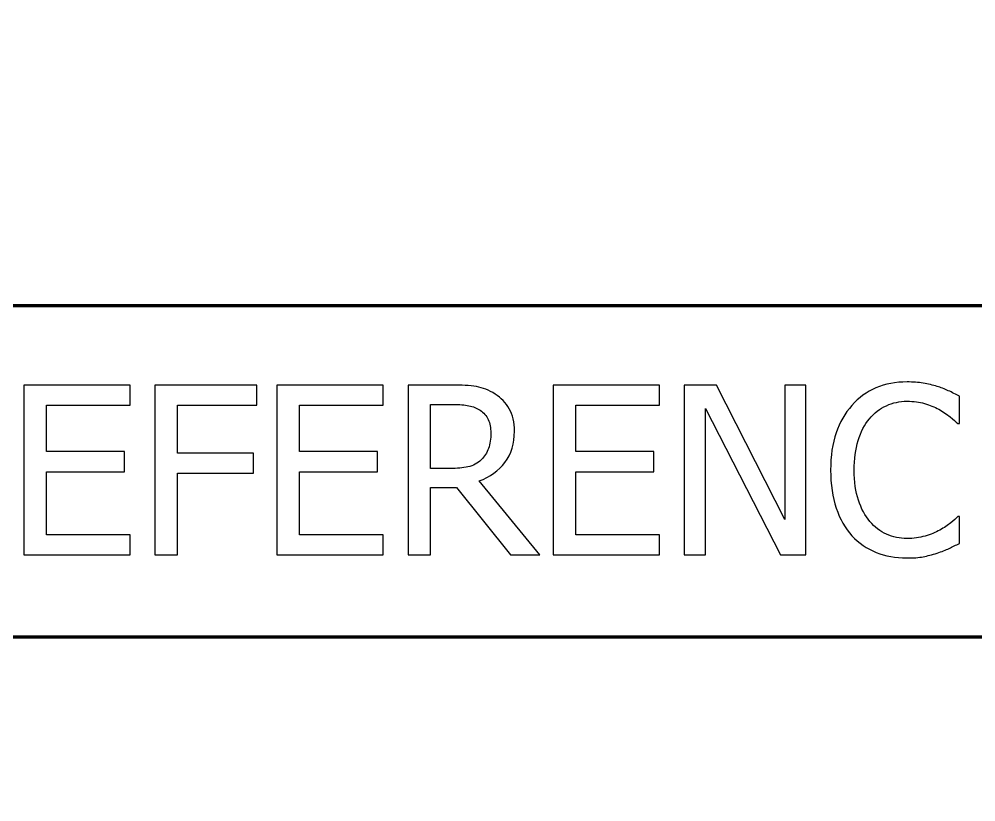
# Model space of a CAD drawing. Header units: centimetres. Extents: x -14.3 to 14.3, y -10 to 9.9.
# Drawn here: x 7.108 to 9.995, y -7.498 to -5.135 of the extents above; entities that cross this region are included whole.
import ezdxf

# ---------------------------------------------------------------- set-up
doc = ezdxf.new("R2010")
doc.units = ezdxf.units.CM
doc.header["$MEASUREMENT"] = 0
doc.layers.add('Layer 1', color=7, linetype='Continuous')

msp = doc.modelspace()

# ---------------------------------------------------------------- linework, layer by layer
at = {"layer": 'Layer 1', "color": 250, "lineweight": 70}
for points, knots in [([(-14.3, -9), (-14.3, -9), (-14.3, 8.9), (-14.3, 8.9), (-14.3, 8.9), (-14.3, 9.45219), (-13.85219, 9.9), (-13.3, 9.9), (-13.3, 9.9), (-13.3, 9.9), (13.3, 9.9), (13.3, 9.9), (13.3, 9.9), (13.85219, 9.9), (14.3, 9.45219), (14.3, 8.9), (14.3, 8.9), (14.3, 8.9), (14.3, -9), (14.3, -9), (14.3, -9), (14.3, -9.55219), (13.85219, -10), (13.3, -10), (13.3, -10), (13.3, -10), (-13.3, -10), (-13.3, -10), (-13.3, -10), (-13.85219, -10), (-14.3, -9.55219), (-14.3, -9)], [0, 0, 0, 0, 0.125, 0.125, 0.125, 0.125, 0.25, 0.25, 0.25, 0.25, 0.375, 0.375, 0.375, 0.375, 0.5, 0.5, 0.5, 0.5, 0.625, 0.625, 0.625, 0.625, 0.75, 0.75, 0.75, 0.75, 0.875, 0.875, 0.875, 0.875, 1, 1, 1, 1]), ([(2.3, -7), (2.3, -7), (2.3, -7), (2.3, -7), (2.3, -7), (2.3, -6.44781), (2.74781, -6), (3.3, -6), (3.3, -6), (3.3, -6), (12.3, -6), (12.3, -6), (12.3, -6), (12.3, -6), (12.3, -6), (12.3, -6), (12.3, -6), (12.3, -6), (12.3, -7), (12.3, -7), (12.3, -7), (12.3, -7), (3.3, -7), (3.3, -7), (3.3, -7), (3.3, -7), (2.3, -7), (2.3, -7)], [0, 0, 0, 0, 0.1428571, 0.1428571, 0.1428571, 0.1428571, 0.2857143, 0.2857143, 0.2857143, 0.2857143, 0.4285714, 0.4285714, 0.4285714, 0.4285714, 0.5714286, 0.5714286, 0.5714286, 0.5714286, 0.7142857, 0.7142857, 0.7142857, 0.7142857, 0.8571429, 0.8571429, 0.8571429, 0.8571429, 1, 1, 1, 1]), ([(2.3, -10), (2.3, -10), (2.3, -7), (2.3, -7), (2.3, -7), (2.3, -6.44781), (2.74781, -6), (3.3, -6), (3.3, -6), (3.3, -6), (14.3, -6), (14.3, -6), (14.3, -6), (14.3, -6), (14.3, -7), (14.3, -7), (14.3, -7), (14.3, -7), (14.3, -9), (14.3, -9), (14.3, -9), (14.3, -9.55219), (13.85219, -10), (13.3, -10), (13.3, -10), (13.3, -10), (3.3, -10), (3.3, -10), (3.3, -10), (3.3, -10), (2.3, -10), (2.3, -10)], [0, 0, 0, 0, 0.125, 0.125, 0.125, 0.125, 0.25, 0.25, 0.25, 0.25, 0.375, 0.375, 0.375, 0.375, 0.5, 0.5, 0.5, 0.5, 0.625, 0.625, 0.625, 0.625, 0.75, 0.75, 0.75, 0.75, 0.875, 0.875, 0.875, 0.875, 1, 1, 1, 1])]:
    msp.add_open_spline(points, degree=3, knots=knots, dxfattribs=at)
at = {"layer": 'Layer 1', "color": 7}
for points, knots in [([(9.7864, -6.76183), (9.75289, -6.76183), (9.72208, -6.75619), (9.69397, -6.7449), (9.69397, -6.7449), (9.66575, -6.73373), (9.64153, -6.71691), (9.62107, -6.69468), (9.62107, -6.69468), (9.60061, -6.67234), (9.58473, -6.64459), (9.57356, -6.61131), (9.57356, -6.61131), (9.56227, -6.57803), (9.55663, -6.53981), (9.55663, -6.49654), (9.55663, -6.49654), (9.55663, -6.45362), (9.56203, -6.41622), (9.57297, -6.38424), (9.57297, -6.38424), (9.58391, -6.35237), (9.59978, -6.32462), (9.62071, -6.30098), (9.62071, -6.30098), (9.64118, -6.27793), (9.6654, -6.26041), (9.69339, -6.24842), (9.69339, -6.24842), (9.72149, -6.23631), (9.75277, -6.23031), (9.78746, -6.23031), (9.78746, -6.23031), (9.80475, -6.23031), (9.82086, -6.2316), (9.83591, -6.23407), (9.83591, -6.23407), (9.85096, -6.23666), (9.86484, -6.23983), (9.87777, -6.24371), (9.87777, -6.24371), (9.88883, -6.24724), (9.90012, -6.25147), (9.91164, -6.25665), (9.91164, -6.25665), (9.92328, -6.26182), (9.93469, -6.26747), (9.94598, -6.2737), (9.94598, -6.2737), (9.94598, -6.2737), (9.94598, -6.35602), (9.94598, -6.35602), (9.94598, -6.35602), (9.94598, -6.35602), (9.94045, -6.35602), (9.94045, -6.35602), (9.94045, -6.35602), (9.93445, -6.35049), (9.92681, -6.3439), (9.9174, -6.33602), (9.9174, -6.33602), (9.90799, -6.32826), (9.89647, -6.3205), (9.88295, -6.31298), (9.88295, -6.31298), (9.86989, -6.3058), (9.85555, -6.30004), (9.84026, -6.29545), (9.84026, -6.29545), (9.82486, -6.29087), (9.80698, -6.28852), (9.78687, -6.28852), (9.78687, -6.28852), (9.765, -6.28852), (9.7443, -6.29299), (9.72478, -6.30192), (9.72478, -6.30192), (9.70526, -6.31086), (9.68821, -6.32415), (9.67351, -6.34155), (9.67351, -6.34155), (9.65905, -6.35907), (9.64776, -6.38095), (9.63976, -6.4074), (9.63976, -6.4074), (9.63165, -6.43374), (9.62765, -6.4635), (9.62765, -6.49654), (9.62765, -6.49654), (9.62765, -6.5317), (9.63189, -6.56192), (9.64035, -6.58732), (9.64035, -6.58732), (9.64894, -6.61272), (9.66046, -6.63412), (9.67516, -6.65164), (9.67516, -6.65164), (9.68939, -6.66858), (9.7062, -6.6814), (9.72549, -6.68998), (9.72549, -6.68998), (9.74477, -6.69856), (9.76524, -6.70292), (9.78687, -6.70292), (9.78687, -6.70292), (9.80651, -6.70292), (9.82486, -6.70056), (9.84155, -6.69574), (9.84155, -6.69574), (9.85837, -6.69092), (9.8733, -6.68481), (9.88636, -6.6774), (9.88636, -6.6774), (9.89906, -6.67034), (9.90988, -6.66305), (9.91905, -6.65553), (9.91905, -6.65553), (9.92834, -6.64812), (9.93551, -6.64177), (9.9408, -6.63648), (9.9408, -6.63648), (9.9408, -6.63648), (9.94598, -6.63648), (9.94598, -6.63648), (9.94598, -6.63648), (9.94598, -6.63648), (9.94598, -6.71773), (9.94598, -6.71773), (9.94598, -6.71773), (9.93469, -6.72302), (9.9241, -6.72808), (9.91411, -6.7329), (9.91411, -6.7329), (9.90411, -6.73772), (9.892, -6.74243), (9.87777, -6.74701), (9.87777, -6.74701), (9.86284, -6.75183), (9.84896, -6.75548), (9.83626, -6.75807), (9.83626, -6.75807), (9.82344, -6.76054), (9.80686, -6.76183), (9.7864, -6.76183)], [0, 0, 0, 0, 0.0277778, 0.0277778, 0.0277778, 0.0277778, 0.0555556, 0.0555556, 0.0555556, 0.0555556, 0.0833333, 0.0833333, 0.0833333, 0.0833333, 0.1111111, 0.1111111, 0.1111111, 0.1111111, 0.1388889, 0.1388889, 0.1388889, 0.1388889, 0.1666667, 0.1666667, 0.1666667, 0.1666667, 0.1944444, 0.1944444, 0.1944444, 0.1944444, 0.2222222, 0.2222222, 0.2222222, 0.2222222, 0.25, 0.25, 0.25, 0.25, 0.2777778, 0.2777778, 0.2777778, 0.2777778, 0.3055556, 0.3055556, 0.3055556, 0.3055556, 0.3333333, 0.3333333, 0.3333333, 0.3333333, 0.3611111, 0.3611111, 0.3611111, 0.3611111, 0.3888889, 0.3888889, 0.3888889, 0.3888889, 0.4166667, 0.4166667, 0.4166667, 0.4166667, 0.4444444, 0.4444444, 0.4444444, 0.4444444, 0.4722222, 0.4722222, 0.4722222, 0.4722222, 0.5, 0.5, 0.5, 0.5, 0.5277778, 0.5277778, 0.5277778, 0.5277778, 0.5555556, 0.5555556, 0.5555556, 0.5555556, 0.5833333, 0.5833333, 0.5833333, 0.5833333, 0.6111111, 0.6111111, 0.6111111, 0.6111111, 0.6388889, 0.6388889, 0.6388889, 0.6388889, 0.6666667, 0.6666667, 0.6666667, 0.6666667, 0.6944444, 0.6944444, 0.6944444, 0.6944444, 0.7222222, 0.7222222, 0.7222222, 0.7222222, 0.75, 0.75, 0.75, 0.75, 0.7777778, 0.7777778, 0.7777778, 0.7777778, 0.8055556, 0.8055556, 0.8055556, 0.8055556, 0.8333333, 0.8333333, 0.8333333, 0.8333333, 0.8611111, 0.8611111, 0.8611111, 0.8611111, 0.8888889, 0.8888889, 0.8888889, 0.8888889, 0.9166667, 0.9166667, 0.9166667, 0.9166667, 0.9444444, 0.9444444, 0.9444444, 0.9444444, 0.9722222, 0.9722222, 0.9722222, 0.9722222, 1, 1, 1, 1]), ([(7.12162, -6.75254), (7.12162, -6.75254), (7.12162, -6.2396), (7.12162, -6.2396), (7.12162, -6.2396), (7.12162, -6.2396), (7.44241, -6.2396), (7.44241, -6.2396), (7.44241, -6.2396), (7.44241, -6.2396), (7.44241, -6.30028), (7.44241, -6.30028), (7.44241, -6.30028), (7.44241, -6.30028), (7.18982, -6.30028), (7.18982, -6.30028), (7.18982, -6.30028), (7.18982, -6.30028), (7.18982, -6.4408), (7.18982, -6.4408), (7.18982, -6.4408), (7.18982, -6.4408), (7.42524, -6.4408), (7.42524, -6.4408), (7.42524, -6.4408), (7.42524, -6.4408), (7.42524, -6.50148), (7.42524, -6.50148), (7.42524, -6.50148), (7.42524, -6.50148), (7.18982, -6.50148), (7.18982, -6.50148), (7.18982, -6.50148), (7.18982, -6.50148), (7.18982, -6.69186), (7.18982, -6.69186), (7.18982, -6.69186), (7.18982, -6.69186), (7.44241, -6.69186), (7.44241, -6.69186), (7.44241, -6.69186), (7.44241, -6.69186), (7.44241, -6.75254), (7.44241, -6.75254), (7.44241, -6.75254), (7.44241, -6.75254), (7.12162, -6.75254), (7.12162, -6.75254)], [0, 0, 0, 0, 0.0833333, 0.0833333, 0.0833333, 0.0833333, 0.1666667, 0.1666667, 0.1666667, 0.1666667, 0.25, 0.25, 0.25, 0.25, 0.3333333, 0.3333333, 0.3333333, 0.3333333, 0.4166667, 0.4166667, 0.4166667, 0.4166667, 0.5, 0.5, 0.5, 0.5, 0.5833333, 0.5833333, 0.5833333, 0.5833333, 0.6666667, 0.6666667, 0.6666667, 0.6666667, 0.75, 0.75, 0.75, 0.75, 0.8333333, 0.8333333, 0.8333333, 0.8333333, 0.9166667, 0.9166667, 0.9166667, 0.9166667, 1, 1, 1, 1]), ([(7.82447, -6.30028), (7.82447, -6.30028), (7.58564, -6.30028), (7.58564, -6.30028), (7.58564, -6.30028), (7.58564, -6.30028), (7.58564, -6.44492), (7.58564, -6.44492), (7.58564, -6.44492), (7.58564, -6.44492), (7.81448, -6.44492), (7.81448, -6.44492), (7.81448, -6.44492), (7.81448, -6.44492), (7.81448, -6.50559), (7.81448, -6.50559), (7.81448, -6.50559), (7.81448, -6.50559), (7.58564, -6.50559), (7.58564, -6.50559), (7.58564, -6.50559), (7.58564, -6.50559), (7.58564, -6.75254), (7.58564, -6.75254), (7.58564, -6.75254), (7.58564, -6.75254), (7.51744, -6.75254), (7.51744, -6.75254), (7.51744, -6.75254), (7.51744, -6.75254), (7.51744, -6.2396), (7.51744, -6.2396), (7.51744, -6.2396), (7.51744, -6.2396), (7.82447, -6.2396), (7.82447, -6.2396), (7.82447, -6.2396), (7.82447, -6.2396), (7.82447, -6.30028), (7.82447, -6.30028)], [0, 0, 0, 0, 0.1, 0.1, 0.1, 0.1, 0.2, 0.2, 0.2, 0.2, 0.3, 0.3, 0.3, 0.3, 0.4, 0.4, 0.4, 0.4, 0.5, 0.5, 0.5, 0.5, 0.6, 0.6, 0.6, 0.6, 0.7, 0.7, 0.7, 0.7, 0.8, 0.8, 0.8, 0.8, 0.9, 0.9, 0.9, 0.9, 1, 1, 1, 1]), ([(7.88539, -6.75254), (7.88539, -6.75254), (7.88539, -6.2396), (7.88539, -6.2396), (7.88539, -6.2396), (7.88539, -6.2396), (8.20618, -6.2396), (8.20618, -6.2396), (8.20618, -6.2396), (8.20618, -6.2396), (8.20618, -6.30028), (8.20618, -6.30028), (8.20618, -6.30028), (8.20618, -6.30028), (7.95359, -6.30028), (7.95359, -6.30028), (7.95359, -6.30028), (7.95359, -6.30028), (7.95359, -6.4408), (7.95359, -6.4408), (7.95359, -6.4408), (7.95359, -6.4408), (8.18901, -6.4408), (8.18901, -6.4408), (8.18901, -6.4408), (8.18901, -6.4408), (8.18901, -6.50148), (8.18901, -6.50148), (8.18901, -6.50148), (8.18901, -6.50148), (7.95359, -6.50148), (7.95359, -6.50148), (7.95359, -6.50148), (7.95359, -6.50148), (7.95359, -6.69186), (7.95359, -6.69186), (7.95359, -6.69186), (7.95359, -6.69186), (8.20618, -6.69186), (8.20618, -6.69186), (8.20618, -6.69186), (8.20618, -6.69186), (8.20618, -6.75254), (8.20618, -6.75254), (8.20618, -6.75254), (8.20618, -6.75254), (7.88539, -6.75254), (7.88539, -6.75254)], [0, 0, 0, 0, 0.0833333, 0.0833333, 0.0833333, 0.0833333, 0.1666667, 0.1666667, 0.1666667, 0.1666667, 0.25, 0.25, 0.25, 0.25, 0.3333333, 0.3333333, 0.3333333, 0.3333333, 0.4166667, 0.4166667, 0.4166667, 0.4166667, 0.5, 0.5, 0.5, 0.5, 0.5833333, 0.5833333, 0.5833333, 0.5833333, 0.6666667, 0.6666667, 0.6666667, 0.6666667, 0.75, 0.75, 0.75, 0.75, 0.8333333, 0.8333333, 0.8333333, 0.8333333, 0.9166667, 0.9166667, 0.9166667, 0.9166667, 1, 1, 1, 1]), ([(8.67855, -6.75254), (8.67855, -6.75254), (8.59001, -6.75254), (8.59001, -6.75254), (8.59001, -6.75254), (8.59001, -6.75254), (8.42761, -6.54863), (8.42761, -6.54863), (8.42761, -6.54863), (8.42761, -6.54863), (8.34941, -6.54863), (8.34941, -6.54863), (8.34941, -6.54863), (8.34941, -6.54863), (8.34941, -6.75254), (8.34941, -6.75254), (8.34941, -6.75254), (8.34941, -6.75254), (8.28121, -6.75254), (8.28121, -6.75254), (8.28121, -6.75254), (8.28121, -6.75254), (8.28121, -6.2396), (8.28121, -6.2396), (8.28121, -6.2396), (8.28121, -6.2396), (8.4135, -6.2396), (8.4135, -6.2396), (8.4135, -6.2396), (8.4429, -6.2396), (8.46759, -6.24124), (8.48746, -6.24442), (8.48746, -6.24442), (8.50734, -6.24759), (8.52615, -6.25512), (8.54414, -6.26676), (8.54414, -6.26676), (8.56202, -6.27829), (8.57625, -6.2931), (8.58671, -6.31121), (8.58671, -6.31121), (8.59718, -6.32944), (8.60235, -6.3519), (8.60235, -6.37883), (8.60235, -6.37883), (8.60235, -6.41646), (8.59283, -6.44797), (8.57378, -6.47314), (8.57378, -6.47314), (8.55473, -6.49842), (8.52874, -6.51712), (8.49593, -6.52935), (8.49593, -6.52935), (8.49593, -6.52935), (8.67855, -6.75254), (8.67855, -6.75254)], [0, 0, 0, 0, 0.0714286, 0.0714286, 0.0714286, 0.0714286, 0.1428571, 0.1428571, 0.1428571, 0.1428571, 0.2142857, 0.2142857, 0.2142857, 0.2142857, 0.2857143, 0.2857143, 0.2857143, 0.2857143, 0.3571429, 0.3571429, 0.3571429, 0.3571429, 0.4285714, 0.4285714, 0.4285714, 0.4285714, 0.5, 0.5, 0.5, 0.5, 0.5714286, 0.5714286, 0.5714286, 0.5714286, 0.6428571, 0.6428571, 0.6428571, 0.6428571, 0.7142857, 0.7142857, 0.7142857, 0.7142857, 0.7857143, 0.7857143, 0.7857143, 0.7857143, 0.8571429, 0.8571429, 0.8571429, 0.8571429, 0.9285714, 0.9285714, 0.9285714, 0.9285714, 1, 1, 1, 1]), ([(8.71913, -6.75254), (8.71913, -6.75254), (8.71913, -6.2396), (8.71913, -6.2396), (8.71913, -6.2396), (8.71913, -6.2396), (9.03992, -6.2396), (9.03992, -6.2396), (9.03992, -6.2396), (9.03992, -6.2396), (9.03992, -6.30028), (9.03992, -6.30028), (9.03992, -6.30028), (9.03992, -6.30028), (8.78733, -6.30028), (8.78733, -6.30028), (8.78733, -6.30028), (8.78733, -6.30028), (8.78733, -6.4408), (8.78733, -6.4408), (8.78733, -6.4408), (8.78733, -6.4408), (9.02275, -6.4408), (9.02275, -6.4408), (9.02275, -6.4408), (9.02275, -6.4408), (9.02275, -6.50148), (9.02275, -6.50148), (9.02275, -6.50148), (9.02275, -6.50148), (8.78733, -6.50148), (8.78733, -6.50148), (8.78733, -6.50148), (8.78733, -6.50148), (8.78733, -6.69186), (8.78733, -6.69186), (8.78733, -6.69186), (8.78733, -6.69186), (9.03992, -6.69186), (9.03992, -6.69186), (9.03992, -6.69186), (9.03992, -6.69186), (9.03992, -6.75254), (9.03992, -6.75254), (9.03992, -6.75254), (9.03992, -6.75254), (8.71913, -6.75254), (8.71913, -6.75254)], [0, 0, 0, 0, 0.0833333, 0.0833333, 0.0833333, 0.0833333, 0.1666667, 0.1666667, 0.1666667, 0.1666667, 0.25, 0.25, 0.25, 0.25, 0.3333333, 0.3333333, 0.3333333, 0.3333333, 0.4166667, 0.4166667, 0.4166667, 0.4166667, 0.5, 0.5, 0.5, 0.5, 0.5833333, 0.5833333, 0.5833333, 0.5833333, 0.6666667, 0.6666667, 0.6666667, 0.6666667, 0.75, 0.75, 0.75, 0.75, 0.8333333, 0.8333333, 0.8333333, 0.8333333, 0.9166667, 0.9166667, 0.9166667, 0.9166667, 1, 1, 1, 1]), ([(9.48196, -6.75254), (9.48196, -6.75254), (9.40552, -6.75254), (9.40552, -6.75254), (9.40552, -6.75254), (9.40552, -6.75254), (9.17868, -6.31027), (9.17868, -6.31027), (9.17868, -6.31027), (9.17868, -6.31027), (9.17868, -6.75254), (9.17868, -6.75254), (9.17868, -6.75254), (9.17868, -6.75254), (9.11495, -6.75254), (9.11495, -6.75254), (9.11495, -6.75254), (9.11495, -6.75254), (9.11495, -6.2396), (9.11495, -6.2396), (9.11495, -6.2396), (9.11495, -6.2396), (9.21173, -6.2396), (9.21173, -6.2396), (9.21173, -6.2396), (9.21173, -6.2396), (9.41822, -6.64577), (9.41822, -6.64577), (9.41822, -6.64577), (9.41822, -6.64577), (9.41822, -6.2396), (9.41822, -6.2396), (9.41822, -6.2396), (9.41822, -6.2396), (9.48196, -6.2396), (9.48196, -6.2396), (9.48196, -6.2396), (9.48196, -6.2396), (9.48196, -6.75254), (9.48196, -6.75254)], [0, 0, 0, 0, 0.1, 0.1, 0.1, 0.1, 0.2, 0.2, 0.2, 0.2, 0.3, 0.3, 0.3, 0.3, 0.4, 0.4, 0.4, 0.4, 0.5, 0.5, 0.5, 0.5, 0.6, 0.6, 0.6, 0.6, 0.7, 0.7, 0.7, 0.7, 0.8, 0.8, 0.8, 0.8, 0.9, 0.9, 0.9, 0.9, 1, 1, 1, 1]), ([(8.53109, -6.384), (8.53109, -6.36907), (8.52851, -6.35578), (8.52321, -6.34414), (8.52321, -6.34414), (8.51792, -6.33261), (8.50969, -6.32309), (8.49864, -6.31568), (8.49864, -6.31568), (8.48899, -6.30933), (8.47782, -6.30474), (8.46489, -6.30216), (8.46489, -6.30216), (8.45207, -6.29945), (8.43608, -6.29816), (8.41703, -6.29816), (8.41703, -6.29816), (8.41703, -6.29816), (8.34941, -6.29816), (8.34941, -6.29816), (8.34941, -6.29816), (8.34941, -6.29816), (8.34941, -6.49184), (8.34941, -6.49184), (8.34941, -6.49184), (8.34941, -6.49184), (8.40938, -6.49184), (8.40938, -6.49184), (8.40938, -6.49184), (8.4289, -6.49184), (8.44654, -6.49007), (8.46218, -6.48666), (8.46218, -6.48666), (8.47782, -6.48325), (8.49111, -6.47608), (8.50216, -6.46526), (8.50216, -6.46526), (8.51204, -6.45562), (8.51933, -6.44421), (8.52404, -6.4308), (8.52404, -6.4308), (8.52874, -6.41752), (8.53109, -6.40188), (8.53109, -6.384)], [0, 0, 0, 0, 0.0909091, 0.0909091, 0.0909091, 0.0909091, 0.1818182, 0.1818182, 0.1818182, 0.1818182, 0.2727273, 0.2727273, 0.2727273, 0.2727273, 0.3636364, 0.3636364, 0.3636364, 0.3636364, 0.4545455, 0.4545455, 0.4545455, 0.4545455, 0.5454545, 0.5454545, 0.5454545, 0.5454545, 0.6363636, 0.6363636, 0.6363636, 0.6363636, 0.7272727, 0.7272727, 0.7272727, 0.7272727, 0.8181818, 0.8181818, 0.8181818, 0.8181818, 0.9090909, 0.9090909, 0.9090909, 0.9090909, 1, 1, 1, 1])]:
    msp.add_open_spline(points, degree=3, knots=knots, dxfattribs=at)

doc.saveas('drawing.dxf')
